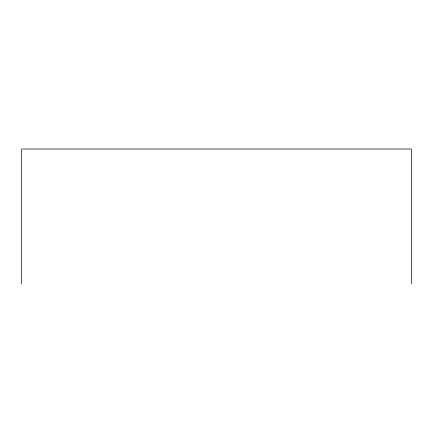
<?xml version="1.0" encoding="UTF-8"?>
<svg xmlns="http://www.w3.org/2000/svg" width="433" height="433" viewBox="0 0 433 433"><rect width="100%" height="100%" fill="white"/><g stroke="black" fill="none" stroke-linecap="round" stroke-linejoin="round"><path stroke-width="0.65" d="M411.35 283.999L411.35 149.001L21.65 149.001L21.65 283.999"/></g></svg>
